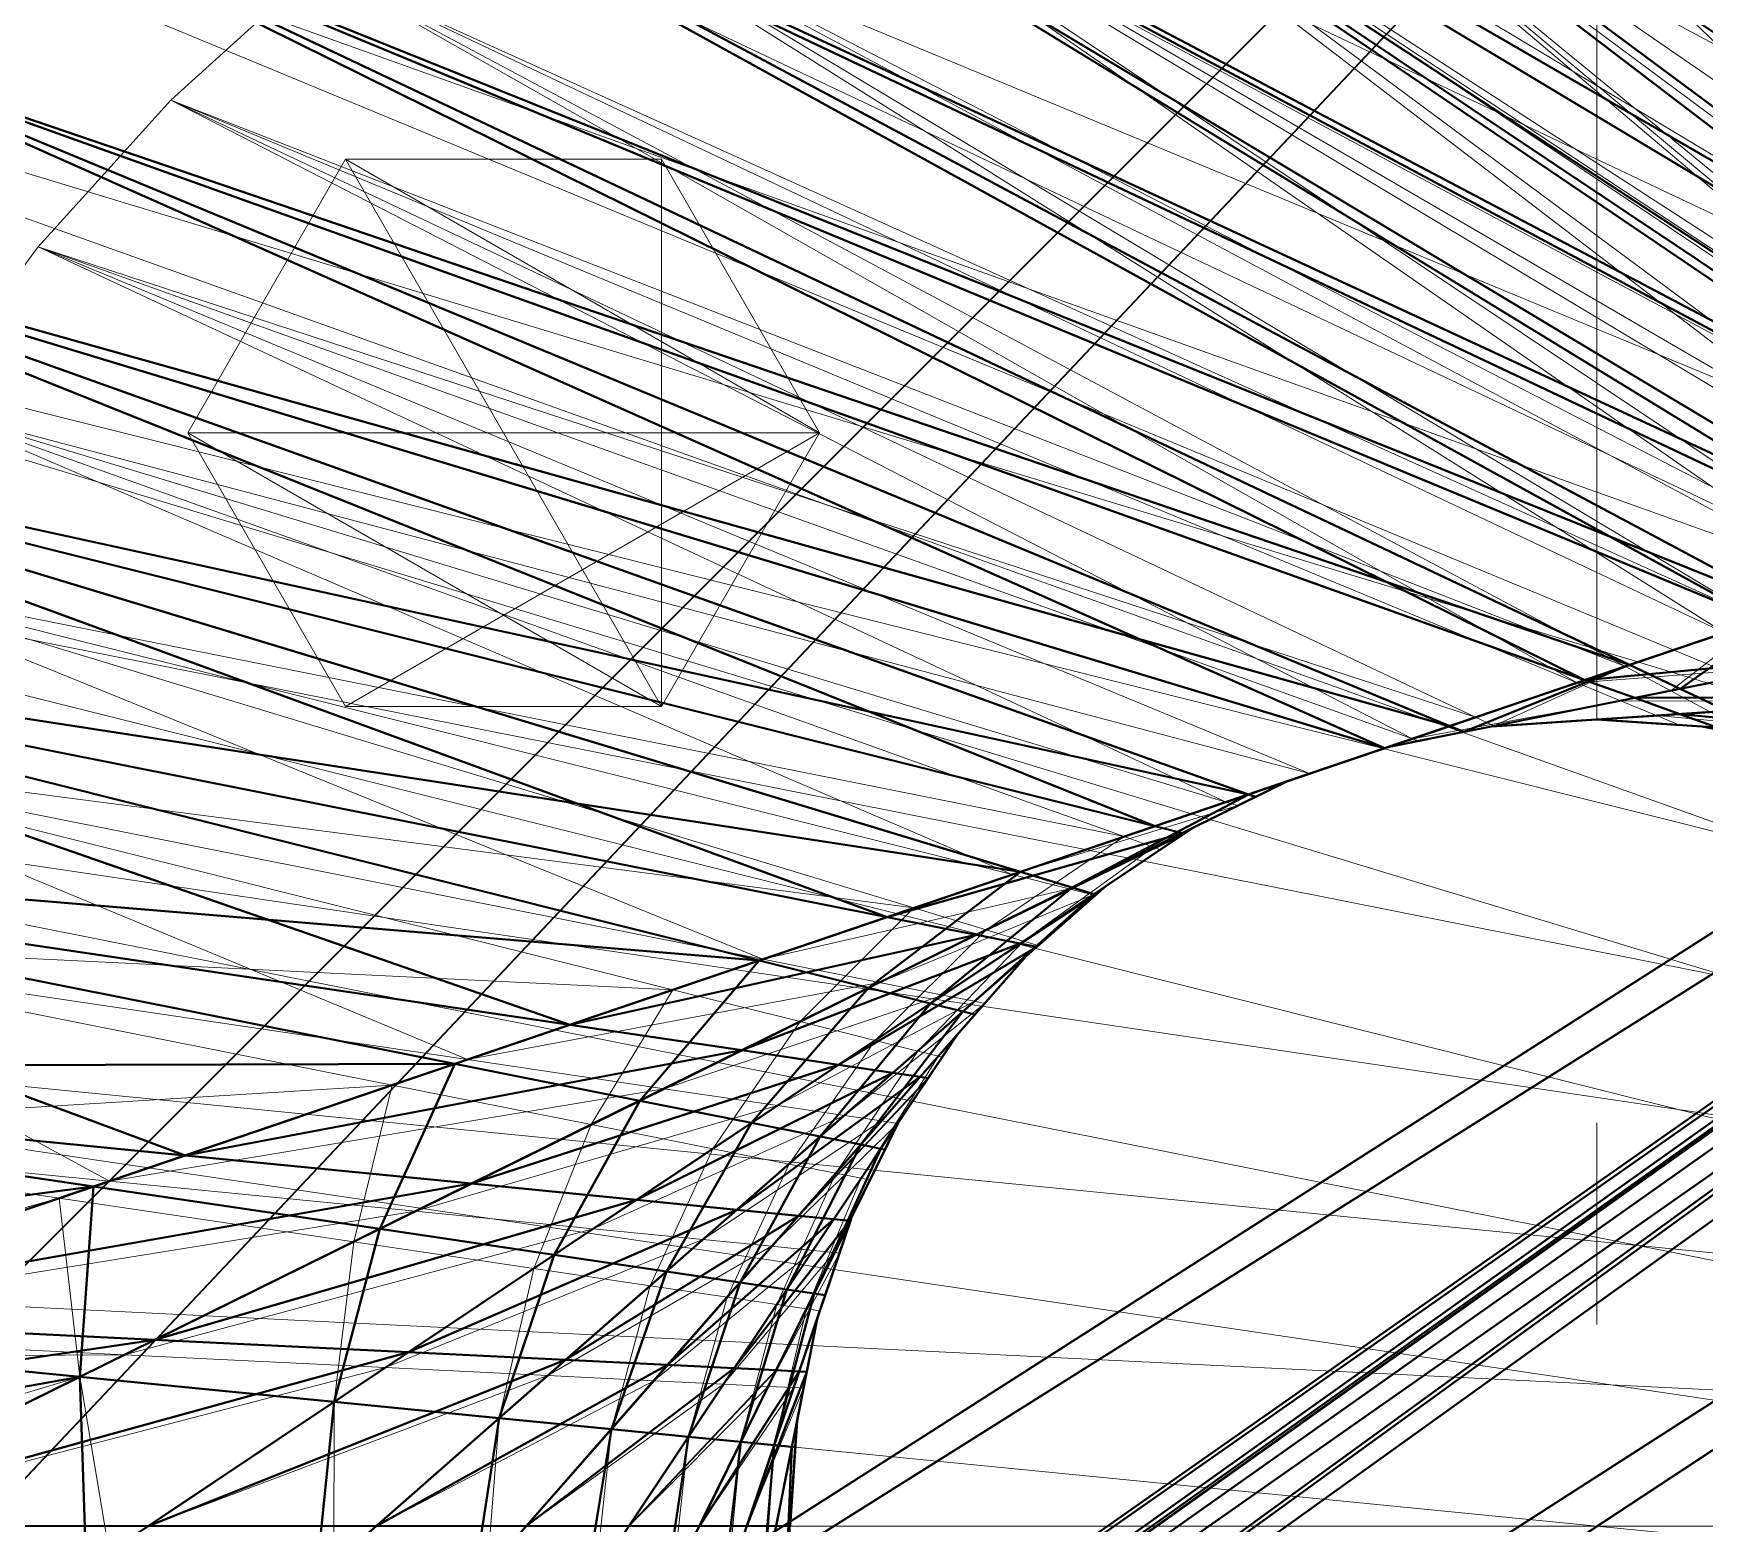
# Model space of a CAD drawing. Header units: millimetres. Extents: x -142 to 149, y -148 to 106.
# Drawn here: x -23.26 to 1.6, y 0.04 to 22.21 of the extents above; entities that cross this region are included whole.
import ezdxf

# ---------------------------------------------------------------- set-up
doc = ezdxf.new("R2010")
doc.units = ezdxf.units.MM
doc.linetypes.add('Center', pattern=[39, 24, -6, 3, -6])
for name, color, linetype, lineweight, true_color in [('M-BASE', 7, 'Continuous', 35, 0xbdc8d0), ('M-CENTER', 7, 'Center', 13, 0x9a8164), ('M-DETAIL', 7, 'Continuous', 13, 0x6c8298), ('M-HARDWARE', 7, 'Continuous', 18, 0xd1b579), ('M-STRUCTURE', 7, 'Continuous', 20, 0x509bab)]:
    doc.layers.add(name, color=color, linetype=linetype, lineweight=lineweight, true_color=true_color)

msp = doc.modelspace()

# ---------------------------------------------------------------- linework, layer by layer
at = {"layer": 'M-BASE'}
for points in [[(-50.703, 85), (10.717, 85), (-62.449, -18.337)], [(-58.499, -29.623), (-62.449, -18.337), (10.717, 85)], [(10.717, 85), (-56.708, -28.498), (-58.499, -29.623)], [(-54.181, -26.91), (-56.708, -28.498), (10.717, 85)], [(10.717, 85), (28.858, 56.129), (-54.181, -26.91)], [(42.294, 34.745, 12), (-96.656, 79.423, 12), (-58.499, -29.623, 12)], [(-42.522, -19.585), (-54.181, -26.91), (28.858, 56.129)], [(28.014, 24.737), (-42.522, -19.585), (28.858, 56.129)], [(-58.499, -29.623, 12), (28.014, 24.737, 12), (42.294, 34.745, 12)], [(5.124, 22.158, 76), (-10.16, 33.493, 76), (-6.828, 34.327, 76)], [(-6.828, 34.327, 76), (4.013, 25.43, 76), (5.124, 22.158, 76)], [(-56.444, -35.495, 12), (45.362, 29.863, 12), (42.761, 34.002, 12)], [(42.761, 34.002, 12), (34.68, 28.925, 12), (-56.444, -35.495, 12)], [(-55.971, -36.848), (36.077, 29.803), (42.761, 34.002)], [(42.761, 34.002), (45.362, 29.863), (-55.971, -36.848)], [(5.692, 20.483, 85), (-10.16, 33.493, 85), (-13.394, 32.336, 85)], [(6.088, 19.319, 76), (-13.394, 32.336, 76), (-10.16, 33.493, 76)], [(-10.16, 33.493, 85), (5.692, 20.483, 85), (4.468, 24.089, 85)], [(-10.16, 33.493, 76), (5.124, 22.158, 76), (6.088, 19.319, 76)], [(6.737, 17.406, 85), (-13.394, 32.336, 85), (-16.499, 30.867, 85)], [(6.935, 16.821, 76), (-16.499, 30.867, 76), (-13.394, 32.336, 76)], [(-13.394, 32.336, 85), (6.737, 17.406, 85), (5.692, 20.483, 85)], [(-13.394, 32.336, 76), (6.088, 19.319, 76), (6.935, 16.821, 76)], [(7.143, 15.07, 85), (-16.499, 30.867, 85), (-19.445, 29.101, 85)], [(6.937, 15, 76), (-19.445, 29.101, 76), (-16.499, 30.867, 76)], [(-16.499, 30.867, 85), (7.143, 15.07, 85), (7.49, 15.188, 85)], [(-16.499, 30.867, 85), (7.49, 15.188, 85), (6.737, 17.406, 85)], [(-16.499, 30.867, 76), (6.935, 16.821, 76), (7.49, 15.188, 76)], [(-16.499, 30.867, 76), (7.49, 15.188, 76), (6.937, 15, 76)], [(-56.444, -35.495, 12), (-55.971, -36.848, 12), (45.362, 29.863, 12)], [(-55.971, -36.848), (45.362, 29.863), (-50.938, -51.232)], [(-50.938, -51.232, 12), (45.362, 29.863, 12), (-55.971, -36.848, 12)], [(-50.327, -52.978), (-50.938, -51.232), (45.362, 29.863)], [(45.362, 29.863, 12), (-50.938, -51.232, 12), (-50.327, -52.978, 12)], [(45.362, 29.863), (49.037, 24.014), (-50.327, -52.978)], [(-50.327, -52.978, 12), (49.037, 24.014, 12), (45.362, 29.863, 12)], [(34.68, 28.925), (36.077, 29.803), (-55.971, -36.848)], [(5.114, 14.381, 85), (-19.445, 29.101, 85), (-22.204, 27.055, 85)], [(4.811, 14.278, 76), (-22.204, 27.055, 76), (-19.445, 29.101, 76)], [(-19.445, 29.101, 85), (5.114, 14.381, 85), (7.143, 15.07, 85)], [(-19.445, 29.101, 76), (6.937, 15, 76), (4.811, 14.278, 76)], [(29.824, 25.873), (34.68, 28.925), (-56.444, -35.495)], [(-55.971, -36.848), (-56.444, -35.495), (34.68, 28.925)], [(29.824, 25.873, 12), (-56.444, -35.495, 12), (34.68, 28.925, 12)], [(2.908, 13.633, 85), (-22.204, 27.055, 85), (-24.749, 24.749, 85)], [(2.457, 13.48, 76), (-24.749, 24.749, 76), (-22.204, 27.055, 76)], [(-22.204, 27.055, 85), (2.908, 13.633, 85), (5.114, 14.381, 85)], [(-22.204, 27.055, 76), (4.811, 14.278, 76), (2.457, 13.48, 76)], [(29.65, 25.764), (29.824, 25.873), (-56.444, -35.495)], [(-56.444, -35.495, 12), (29.824, 25.873, 12), (29.65, 25.764, 12)], [(-56.736, -34.661, 12), (-56.476, -35.405, 12), (29.65, 25.764, 12)], [(29.65, 25.764, 12), (28.014, 24.737, 12), (-56.736, -34.661, 12)], [(-56.444, -35.495), (-56.476, -35.405), (29.65, 25.764)], [(28.014, 24.737), (29.65, 25.764), (-56.476, -35.405)], [(29.65, 25.764, 12), (-56.476, -35.405, 12), (-56.444, -35.495, 12)], [(-58.499, -29.623, 12), (-56.736, -34.661, 12), (28.014, 24.737, 12)], [(-56.476, -35.405), (-56.736, -34.661), (28.014, 24.737)], [(-42.522, -19.585), (28.014, 24.737), (-56.736, -34.661)], [(0.49, 12.812, 85), (-24.749, 24.749, 85), (-27.055, 22.204, 85)], [(-0.175, 12.586, 76), (-27.055, 22.204, 76), (-24.749, 24.749, 76)], [(-24.749, 24.749, 85), (0.49, 12.812, 85), (2.908, 13.633, 85)], [(-24.749, 24.749, 76), (2.457, 13.48, 76), (-0.175, 12.586, 76)], [(-50.327, -52.978), (49.037, 24.014), (49.904, 22.634)], [(49.2, 21.929, 12), (49.037, 24.014, 12), (-50.327, -52.978, 12)], [(49.904, 22.634), (-24.3, -51.571), (-50.327, -52.978)], [(-24.3, -51.571), (49.904, 22.634), (57.671, 10.273)], [(-2.187, 11.903, 85), (-27.055, 22.204, 85), (-29.101, 19.445, 85)], [(-3.155, 11.574, 76), (-29.101, 19.445, 76), (-27.055, 22.204, 76)], [(-27.055, 22.204, 85), (-2.187, 11.903, 85), (0.49, 12.812, 85)], [(-27.055, 22.204, 76), (-0.175, 12.586, 76), (-3.155, 11.574, 76)], [(-50.327, -52.978, 12), (-30.508, -57.779, 12), (49.2, 21.929, 12)], [(49.2, 21.929, 12), (-30.508, -57.779, 12), (8.91, -67.329, 12)], [(-5.182, 10.886, 85), (-29.101, 19.445, 85), (-30.867, 16.499, 85)], [(-6.574, 10.414, 76), (-30.867, 16.499, 76), (-29.101, 19.445, 76)], [(-29.101, 19.445, 85), (-5.182, 10.886, 85), (-2.187, 11.903, 85)], [(-29.101, 19.445, 76), (-3.155, 11.574, 76), (-6.574, 10.414, 76)], [(-8.572, 9.736, 85), (-30.867, 16.499, 85), (-32.336, 13.394, 85)], [(-10.557, 9.062, 76), (-32.336, 13.394, 76), (-30.867, 16.499, 76)], [(-30.867, 16.499, 85), (-8.572, 9.736, 85), (-5.182, 10.886, 85)], [(-30.867, 16.499, 76), (-6.574, 10.414, 76), (-10.557, 9.062, 76)], [(-0.175, 12.586, 76), (2.457, 13.48, 76), (3.733, 12.951, 76)], [(2.908, 13.633, 85), (0.49, 12.812, 85), (1.242, 12.456, 85)], [(1.242, 12.456, 85), (4.061, 13.017, 85), (2.908, 13.633, 85)], [(-12.461, 8.416, 85), (-32.336, 13.394, 85), (-33.493, 10.16, 85)], [(-15.28, 7.458, 76), (-33.493, 10.16, 76), (-32.336, 13.394, 76)], [(-32.336, 13.394, 85), (-12.461, 8.416, 85), (-8.572, 9.736, 85)], [(-32.336, 13.394, 76), (-10.557, 9.062, 76), (-15.28, 7.458, 76)], [(3.733, 12.951, 76), (0.565, 12.321, 76), (-0.175, 12.586, 76)], [(0.565, 12.321, 76), (3.733, 12.951, 76), (5.206, 12.341, 76)], [(4.061, 13.017, 85), (1.242, 12.456, 85), (1.938, 12.127, 85)], [(0.49, 12.812, 85), (-2.187, 11.903, 85), (-1.976, 11.816, 85)], [(-1.976, 11.816, 85), (1.242, 12.456, 85), (0.49, 12.812, 85)], [(-3.106, 11.591, 76), (-0.175, 12.586, 76), (0.565, 12.321, 76)], [(-1.566, 11.897, 85), (1.938, 12.127, 85), (1.242, 12.456, 85)], [(-1.566, 11.897, 76), (0.565, 12.321, 76), (1.236, 12.081, 76)], [(5.206, 12.341, 76), (1.236, 12.081, 76), (0.565, 12.321, 76)], [(1.236, 12.081, 76), (5.206, 12.341, 76), (7.163, 11.531, 76)], [(-1.566, 11.897, 76), (-1.253, 11.918, 76), (-0.313, 11.979, 85)], [(-0.313, 11.979, 85), (-1.566, 11.897, 85), (-1.566, 11.897, 76)], [(0, 12, 85), (-0.313, 11.979, 85), (-1.253, 11.918, 76)], [(-1.253, 11.918, 76), (0, 12, 76), (0, 12, 85)], [(0, 12, 85), (2.561, 11.832, 85), (1.938, 12.127, 85)], [(0, 12, 76), (1.236, 12.081, 76), (1.79, 11.883, 76)], [(0, 12, 76), (0.313, 11.979, 76), (1.253, 11.918, 85)], [(1.253, 11.918, 85), (0, 12, 85), (0, 12, 76)], [(1.566, 11.897, 85), (1.253, 11.918, 85), (0.313, 11.979, 76)], [(0.313, 11.979, 76), (1.566, 11.897, 76), (1.566, 11.897, 85)], [(7.163, 11.531, 76), (1.79, 11.883, 76), (1.236, 12.081, 76)], [(-3.106, 11.591, 85), (-1.976, 11.816, 85), (-2.187, 11.903, 85)], [(-3.106, 11.591, 76), (-2.798, 11.652, 76), (-1.874, 11.836, 85)], [(-1.874, 11.836, 85), (-3.106, 11.591, 85), (-3.106, 11.591, 76)], [(-1.566, 11.897, 85), (-1.874, 11.836, 85), (-2.798, 11.652, 76)], [(-2.798, 11.652, 76), (-1.566, 11.897, 76), (-1.566, 11.897, 85)], [(1.566, 11.897, 85), (3.045, 11.603, 85), (2.561, 11.832, 85)], [(1.566, 11.897, 76), (1.79, 11.883, 76), (1.978, 11.815, 76)], [(1.566, 11.897, 76), (1.874, 11.836, 76), (2.798, 11.652, 85)], [(2.798, 11.652, 85), (1.566, 11.897, 85), (1.566, 11.897, 76)], [(-4.592, 11.087, 76), (-4.295, 11.187, 76), (-3.403, 11.49, 85)], [(-3.403, 11.49, 85), (-4.592, 11.087, 85), (-4.592, 11.087, 76)], [(-3.106, 11.591, 85), (-3.403, 11.49, 85), (-4.295, 11.187, 76)], [(-4.295, 11.187, 76), (-3.106, 11.591, 76), (-3.106, 11.591, 85)], [(-4.592, 11.087, 76), (-6.165, 10.311, 76), (-6.574, 10.414, 76)], [(-6, 10.392, 76), (-5.718, 10.531, 76), (-4.874, 10.948, 85)], [(-4.874, 10.948, 85), (-6, 10.392, 85), (-6, 10.392, 76)], [(-4.592, 11.087, 85), (-4.874, 10.948, 85), (-5.718, 10.531, 76)], [(-5.718, 10.531, 76), (-4.592, 11.087, 76), (-4.592, 11.087, 85)], [(-4.592, 11.087, 85), (-5.182, 10.886, 85), (-5.075, 10.848, 85)], [(-5.182, 10.886, 85), (-8.572, 9.736, 85), (-7.804, 9.503, 85)], [(-7.804, 9.503, 85), (-5.075, 10.848, 85), (-5.182, 10.886, 85)], [(57.671, 10.273), (20.328, -49.159), (-24.3, -51.571)], [(-10.557, 9.062, 76), (-6.574, 10.414, 76), (-6.165, 10.311, 76)], [(-6.165, 10.311, 76), (-9.232, 8.798, 76), (-10.557, 9.062, 76)], [(-9.232, 8.798, 76), (-6.165, 10.311, 76), (-6.133, 10.303, 76)], [(-6.133, 10.303, 76), (-8.58, 8.669, 76), (-9.232, 8.798, 76)], [(-6, 10.392, 85), (-7.804, 9.503, 85), (-7.479, 9.404, 85)], [(-7.305, 9.52, 76), (-7.044, 9.695, 76), (-6.261, 10.218, 85)], [(-6.261, 10.218, 85), (-7.305, 9.52, 85), (-7.305, 9.52, 76)], [(-6, 10.392, 85), (-6.261, 10.218, 85), (-7.044, 9.695, 76)], [(-7.044, 9.695, 76), (-6, 10.392, 76), (-6, 10.392, 85)], [(-6, 10.392, 76), (-6.133, 10.303, 76), (-6.165, 10.311, 76)], [(-16.991, 6.878, 85), (-33.493, 10.16, 85), (-34.327, 6.828, 85)], [(-21.003, 5.516, 76), (-34.327, 6.828, 76), (-33.493, 10.16, 76)], [(-33.493, 10.16, 85), (-16.991, 6.878, 85), (-12.461, 8.416, 85)], [(-33.493, 10.16, 76), (-15.28, 7.458, 76), (-21.003, 5.516, 76)], [(-8.572, 9.736, 85), (-12.461, 8.416, 85), (-10.835, 8.008, 85)], [(-10.835, 8.008, 85), (-7.804, 9.503, 85), (-8.572, 9.736, 85)], [(-7.804, 9.503, 85), (-10.835, 8.008, 85), (-9.913, 7.777, 85)], [(-9.913, 7.777, 85), (-7.479, 9.404, 85), (-7.804, 9.503, 85)], [(-7.305, 9.52, 76), (-8.332, 8.619, 76), (-8.58, 8.669, 76)], [(-7.305, 9.52, 85), (-7.541, 9.313, 85), (-8.249, 8.692, 76)], [(-8.249, 8.692, 76), (-7.305, 9.52, 76), (-7.305, 9.52, 85)], [(-7.305, 9.52, 85), (-7.479, 9.404, 85), (-7.448, 9.395, 85)], [(-7.479, 9.404, 85), (-9.913, 7.777, 85), (-9.43, 7.656, 85)], [(-9.43, 7.656, 85), (-7.448, 9.395, 85), (-7.479, 9.404, 85)], [(-8.485, 8.485, 76), (-8.249, 8.692, 76), (-7.541, 9.313, 85)], [(-7.541, 9.313, 85), (-8.485, 8.485, 85), (-8.485, 8.485, 76)], [(-15.28, 7.458, 76), (-10.557, 9.062, 76), (-9.232, 8.798, 76)], [(-9.232, 8.798, 76), (-12.72, 7.079, 76), (-15.28, 7.458, 76)], [(-12.72, 7.079, 76), (-9.232, 8.798, 76), (-8.58, 8.669, 76)], [(-8.58, 8.669, 76), (-11.279, 6.865, 76), (-12.72, 7.079, 76)], [(-11.279, 6.865, 76), (-8.58, 8.669, 76), (-8.332, 8.619, 76)], [(-8.332, 8.619, 76), (-10.47, 6.745, 76), (-11.279, 6.865, 76)], [(-8.485, 8.485, 76), (-10.064, 6.685, 76), (-10.47, 6.745, 76)], [(-8.485, 8.485, 85), (-9.43, 7.656, 85), (-9.251, 7.612, 85)], [(-8.485, 8.485, 85), (-8.692, 8.249, 85), (-9.313, 7.541, 76)], [(-9.313, 7.541, 76), (-8.485, 8.485, 76), (-8.485, 8.485, 85)], [(-12.461, 8.416, 85), (-16.991, 6.878, 85), (-14.238, 6.33, 85)], [(-14.238, 6.33, 85), (-10.835, 8.008, 85), (-12.461, 8.416, 85)], [(-9.52, 7.305, 76), (-9.313, 7.541, 76), (-8.692, 8.249, 85)], [(-8.692, 8.249, 85), (-9.52, 7.305, 85), (-9.52, 7.305, 76)], [(-10.835, 8.008, 85), (-14.238, 6.33, 85), (-12.575, 5.999, 85)], [(-12.575, 5.999, 85), (-9.913, 7.777, 85), (-10.835, 8.008, 85)], [(-9.913, 7.777, 85), (-12.575, 5.999, 85), (-11.552, 5.796, 85)], [(-11.552, 5.796, 85), (-9.43, 7.656, 85), (-9.913, 7.777, 85)], [(-9.43, 7.656, 85), (-11.552, 5.796, 85), (-10.949, 5.676, 85)], [(-10.949, 5.676, 85), (-9.251, 7.612, 85), (-9.43, 7.656, 85)], [(-21.003, 5.516, 76), (-15.28, 7.458, 76), (-12.72, 7.079, 76)], [(-9.52, 7.305, 85), (-10.949, 5.676, 85), (-10.649, 5.616, 85)], [(-9.52, 7.305, 85), (-9.695, 7.044, 85), (-10.218, 6.261, 76)], [(-10.218, 6.261, 76), (-9.52, 7.305, 76), (-9.52, 7.305, 85)], [(-9.52, 7.305, 76), (-9.947, 6.667, 76), (-10.064, 6.685, 76)], [(-12.72, 7.079, 76), (-16.74, 5.096, 76), (-21.003, 5.516, 76)], [(-16.74, 5.096, 76), (-12.72, 7.079, 76), (-11.279, 6.865, 76)], [(-10.392, 6, 76), (-10.218, 6.261, 76), (-9.695, 7.044, 85)], [(-9.695, 7.044, 85), (-10.392, 6, 85), (-10.392, 6, 76)], [(-22.365, 5.054, 85), (-34.327, 6.828, 85), (-34.831, 3.431, 85)], [(-34.327, 6.828, 85), (-22.365, 5.054, 85), (-16.991, 6.878, 85)], [(-34.327, 6.828, 76), (-21.003, 5.516, 76), (-28.118, 3.101, 76)], [(-16.991, 6.878, 85), (-22.365, 5.054, 85), (-18.107, 4.422, 85)], [(-18.107, 4.422, 85), (-14.238, 6.33, 85), (-16.991, 6.878, 85)], [(-11.279, 6.865, 76), (-14.288, 4.854, 76), (-16.74, 5.096, 76)], [(-14.288, 4.854, 76), (-11.279, 6.865, 76), (-10.47, 6.745, 76)], [(-10.47, 6.745, 76), (-12.793, 4.707, 76), (-14.288, 4.854, 76)], [(-12.793, 4.707, 76), (-10.47, 6.745, 76), (-10.064, 6.685, 76)], [(-10.064, 6.685, 76), (-11.878, 4.617, 76), (-12.793, 4.707, 76)], [(-11.878, 4.617, 76), (-10.064, 6.685, 76), (-9.947, 6.667, 76)], [(-9.947, 6.667, 76), (-11.351, 4.565, 76), (-11.878, 4.617, 76)], [(-14.238, 6.33, 85), (-18.107, 4.422, 85), (-15.511, 4.037, 85)], [(-15.511, 4.037, 85), (-12.575, 5.999, 85), (-14.238, 6.33, 85)], [(-12.575, 5.999, 85), (-15.511, 4.037, 85), (-13.84, 3.789, 85)], [(-13.84, 3.789, 85), (-11.552, 5.796, 85), (-12.575, 5.999, 85)], [(-10.392, 6, 76), (-11.112, 4.542, 76), (-11.351, 4.565, 76)], [(-10.392, 6, 85), (-10.531, 5.718, 85), (-10.948, 4.874, 76)], [(-10.948, 4.874, 76), (-10.392, 6, 76), (-10.392, 6, 85)], [(-10.392, 6, 85), (-10.649, 5.616, 85), (-10.588, 5.604, 85)], [(-11.552, 5.796, 85), (-13.84, 3.789, 85), (-12.746, 3.627, 85)], [(-12.746, 3.627, 85), (-10.949, 5.676, 85), (-11.552, 5.796, 85)], [(-28.118, 3.101, 76), (-21.003, 5.516, 76), (-16.74, 5.096, 76)], [(-10.949, 5.676, 85), (-12.746, 3.627, 85), (-12.047, 3.523, 85)], [(-12.047, 3.523, 85), (-10.649, 5.616, 85), (-10.949, 5.676, 85)], [(-10.649, 5.616, 85), (-12.047, 3.523, 85), (-11.643, 3.463, 85)], [(-11.643, 3.463, 85), (-10.588, 5.604, 85), (-10.649, 5.616, 85)], [(-11.087, 4.592, 76), (-10.948, 4.874, 76), (-10.531, 5.718, 85)], [(-10.531, 5.718, 85), (-11.087, 4.592, 85), (-11.087, 4.592, 76)], [(-34.831, 3.431, 85), (-28.874, 2.844, 85), (-22.365, 5.054, 85)], [(-22.365, 5.054, 85), (-28.874, 2.844, 85), (-22.567, 2.223, 85)], [(-16.74, 5.096, 76), (-21.45, 2.773, 76), (-28.118, 3.101, 76)], [(-22.567, 2.223, 85), (-18.107, 4.422, 85), (-22.365, 5.054, 85)], [(-21.45, 2.773, 76), (-16.74, 5.096, 76), (-14.288, 4.854, 76)], [(-14.288, 4.854, 76), (-17.68, 2.588, 76), (-21.45, 2.773, 76)], [(-17.68, 2.588, 76), (-14.288, 4.854, 76), (-12.793, 4.707, 76)], [(-12.793, 4.707, 76), (-15.341, 2.473, 76), (-17.68, 2.588, 76)], [(-15.341, 2.473, 76), (-12.793, 4.707, 76), (-11.878, 4.617, 76)], [(-11.878, 4.617, 76), (-13.823, 2.399, 76), (-15.341, 2.473, 76)], [(-13.823, 2.399, 76), (-11.878, 4.617, 76), (-11.351, 4.565, 76)], [(-11.351, 4.565, 76), (-12.831, 2.35, 76), (-13.823, 2.399, 76)], [(-12.831, 2.35, 76), (-11.351, 4.565, 76), (-11.112, 4.542, 76)], [(-11.112, 4.542, 76), (-12.207, 2.319, 76), (-12.831, 2.35, 76)], [(-12.207, 2.319, 76), (-11.112, 4.542, 76), (-11.104, 4.541, 76)], [(-11.104, 4.541, 76), (-11.864, 2.302, 76), (-12.207, 2.319, 76)], [(-11.087, 4.592, 85), (-11.643, 3.463, 85), (-11.478, 3.439, 85)], [(-11.087, 4.592, 85), (-11.187, 4.295, 85), (-11.49, 3.403, 76)], [(-11.49, 3.403, 76), (-11.087, 4.592, 76), (-11.087, 4.592, 85)], [(-11.087, 4.592, 76), (-11.104, 4.541, 76), (-11.112, 4.542, 76)], [(-18.107, 4.422, 85), (-22.567, 2.223, 85), (-18.784, 1.85, 85)], [(-18.784, 1.85, 85), (-15.511, 4.037, 85), (-18.107, 4.422, 85)], [(-11.591, 3.106, 76), (-11.49, 3.403, 76), (-11.187, 4.295, 85)], [(-11.187, 4.295, 85), (-11.591, 3.106, 85), (-11.591, 3.106, 76)], [(-15.511, 4.037, 85), (-18.784, 1.85, 85), (-16.327, 1.608, 85)], [(-16.327, 1.608, 85), (-13.84, 3.789, 85), (-15.511, 4.037, 85)], [(-13.84, 3.789, 85), (-16.327, 1.608, 85), (-14.66, 1.444, 85)], [(-14.66, 1.444, 85), (-12.746, 3.627, 85), (-13.84, 3.789, 85)], [(-12.746, 3.627, 85), (-14.66, 1.444, 85), (-13.512, 1.331, 85)], [(-13.512, 1.331, 85), (-12.047, 3.523, 85), (-12.746, 3.627, 85)], [(-12.047, 3.523, 85), (-13.512, 1.331, 85), (-12.733, 1.254, 85)], [(-12.733, 1.254, 85), (-11.643, 3.463, 85), (-12.047, 3.523, 85)], [(-11.643, 3.463, 85), (-12.733, 1.254, 85), (-12.236, 1.205, 85)], [(-12.236, 1.205, 85), (-11.478, 3.439, 85), (-11.643, 3.463, 85)], [(-34.962, 0.777, 76), (-28.118, 3.101, 76), (-21.45, 2.773, 76)], [(-11.591, 3.106, 85), (-12.236, 1.205, 85), (-11.974, 1.179, 85)], [(-11.591, 3.106, 76), (-11.752, 2.297, 76), (-11.864, 2.302, 76)], [(-11.591, 3.106, 85), (-11.652, 2.798, 85), (-11.836, 1.874, 76)], [(-11.836, 1.874, 76), (-11.591, 3.106, 76), (-11.591, 3.106, 85)], [(-35, 0, 85), (-22.567, 2.223, 85), (-28.874, 2.844, 85)], [(-34.962, 0.777, 76), (-21.45, 2.773, 76), (-27.074, 0, 76)], [(-27.074, 0, 76), (-21.45, 2.773, 76), (-17.68, 2.588, 76)], [(-11.897, 1.566, 76), (-11.836, 1.874, 76), (-11.652, 2.798, 85)], [(-11.652, 2.798, 85), (-11.897, 1.566, 85), (-11.897, 1.566, 76)], [(-17.68, 2.588, 76), (-21.553, 0, 76), (-27.074, 0, 76)], [(-21.553, 0, 76), (-17.68, 2.588, 76), (-15.341, 2.473, 76)], [(-15.341, 2.473, 76), (-18.161, 0, 76), (-21.553, 0, 76)], [(-18.161, 0, 76), (-15.341, 2.473, 76), (-13.823, 2.399, 76)], [(-13.823, 2.399, 76), (-15.927, 0, 76), (-18.161, 0, 76)], [(-15.927, 0, 76), (-13.823, 2.399, 76), (-12.831, 2.35, 76)], [(-12.831, 2.35, 76), (-14.401, 0, 76), (-15.927, 0, 76)], [(-14.401, 0, 76), (-12.831, 2.35, 76), (-12.207, 2.319, 76)], [(-12.207, 2.319, 76), (-13.351, 0, 76), (-14.401, 0, 76)], [(-13.351, 0, 76), (-12.207, 2.319, 76), (-11.864, 2.302, 76)], [(-11.864, 2.302, 76), (-12.645, 0, 76), (-13.351, 0, 76)], [(-12.645, 0, 76), (-11.864, 2.302, 76), (-11.752, 2.297, 76)], [(-11.752, 2.297, 76), (-12.209, 0, 76), (-12.645, 0, 76)], [(-35, 0, 85), (-27.792, -0.354, 85), (-22.567, 2.223, 85)], [(-22.567, 2.223, 85), (-27.792, -0.354, 85), (-22.474, -0.615, 85)], [(-22.474, -0.615, 85), (-18.784, 1.85, 85), (-22.567, 2.223, 85)], [(-18.784, 1.85, 85), (-22.474, -0.615, 85), (-19.054, -0.783, 85)], [(-19.054, -0.783, 85), (-16.327, 1.608, 85), (-18.784, 1.85, 85)], [(-16.327, 1.608, 85), (-19.054, -0.783, 85), (-16.714, -0.898, 85)], [(-16.714, -0.898, 85), (-14.66, 1.444, 85), (-16.327, 1.608, 85)], [(-11.897, 1.566, 76), (-12, 0, 76), (-12.209, 0, 76)], [(-11.897, 1.566, 85), (-11.918, 1.253, 85), (-11.979, 0.313, 76)], [(-11.979, 0.313, 76), (-11.897, 1.566, 76), (-11.897, 1.566, 85)], [(-11.897, 1.566, 85), (-11.974, 1.179, 85), (-11.923, 1.174, 85)], [(-14.66, 1.444, 85), (-16.714, -0.898, 85), (-15.056, -0.98, 85)], [(-15.056, -0.98, 85), (-13.512, 1.331, 85), (-14.66, 1.444, 85)], [(-13.512, 1.331, 85), (-15.056, -0.98, 85), (-13.863, -1.038, 85)], [(-13.863, -1.038, 85), (-12.733, 1.254, 85), (-13.512, 1.331, 85)], [(-12.733, 1.254, 85), (-13.863, -1.038, 85), (-13.012, -1.08, 85)], [(-13.012, -1.08, 85), (-12.236, 1.205, 85), (-12.733, 1.254, 85)], [(-12, 0, 76), (-11.979, 0.313, 76), (-11.918, 1.253, 85)], [(-11.918, 1.253, 85), (-12, 0, 85), (-12, 0, 76)], [(-12.236, 1.205, 85), (-13.012, -1.08, 85), (-12.429, -1.109, 85)], [(-12.429, -1.109, 85), (-11.974, 1.179, 85), (-12.236, 1.205, 85)], [(-11.974, 1.179, 85), (-12.429, -1.109, 85), (-12.074, -1.126, 85)], [(-12.074, -1.126, 85), (-11.923, 1.174, 85), (-11.974, 1.179, 85)]]:
    msp.add_3dface(points, dxfattribs=at)
at = {"layer": 'M-CENTER'}
msp.add_line((0, -105, -0.1), (0, 106, -0.1), dxfattribs=at)
at = {"layer": 'M-DETAIL'}
for points in [[(43, 0, 12), (-8.389, 42.174, 12), (-4.215, 42.793, 12)], [(42.793, -4.215, 24), (-4.215, 42.793, 24), (-8.389, 42.174, 24)], [(43, 0, 12), (-4.215, 42.793, 12), (0, 43, 12)], [(42.793, -4.215, 24), (0, 43, 24), (-4.215, 42.793, 24)], [(43, 0, 12), (0, 43, 12), (4.215, 42.793, 12)], [(42.793, -4.215, 24), (4.215, 42.793, 24), (0, 43, 24)], [(43, 0, 12), (-12.482, 41.148, 12), (-8.389, 42.174, 12)], [(42.793, -4.215, 24), (-8.389, 42.174, 24), (-12.482, 41.148, 24)], [(43, 0, 12), (-16.455, 39.727, 12), (-12.482, 41.148, 12)], [(42.793, -4.215, 24), (-12.482, 41.148, 24), (-16.455, 39.727, 24)], [(43, 0, 12), (-20.27, 37.923, 12), (-16.455, 39.727, 12)], [(42.793, -4.215, 24), (-16.455, 39.727, 24), (-20.27, 37.923, 24)], [(43, 0, 12), (-23.89, 35.753, 12), (-20.27, 37.923, 12)], [(42.793, -4.215, 24), (-20.27, 37.923, 24), (-23.89, 35.753, 24)], [(43, 0, 12), (-27.279, 33.239, 12), (-23.89, 35.753, 12)], [(42.793, -4.215, 24), (-23.89, 35.753, 24), (-27.279, 33.239, 24)], [(43, 0, 12), (-30.406, 30.406, 12), (-27.279, 33.239, 12)], [(42.793, -4.215, 24), (-27.279, 33.239, 24), (-30.406, 30.406, 24)], [(43, 0, 12), (-33.239, 27.279, 12), (-30.406, 30.406, 12)], [(42.793, -4.215, 24), (-30.406, 30.406, 24), (-33.239, 27.279, 24)], [(43, 0, 12), (-35.753, 23.89, 12), (-33.239, 27.279, 12)], [(42.793, -4.215, 24), (-33.239, 27.279, 24), (-35.753, 23.89, 24)], [(43, 0, 12), (-37.923, 20.27, 12), (-35.753, 23.89, 12)], [(42.793, -4.215, 24), (-35.753, 23.89, 24), (-37.923, 20.27, 24)], [(43, 0, 12), (-39.727, 16.455, 12), (-37.923, 20.27, 12)], [(42.793, -4.215, 24), (-37.923, 20.27, 24), (-39.727, 16.455, 24)], [(43, 0, 12), (-41.148, 12.482, 12), (-39.727, 16.455, 12)], [(42.793, -4.215, 24), (-39.727, 16.455, 24), (-41.148, 12.482, 24)], [(43, 0, 12), (-42.174, 8.389, 12), (-41.148, 12.482, 12)], [(42.793, -4.215, 24), (-41.148, 12.482, 24), (-42.174, 8.389, 24)], [(43, 0, 12), (-42.793, 4.215, 12), (-42.174, 8.389, 12)], [(42.793, -4.215, 24), (-42.174, 8.389, 24), (-42.793, 4.215, 24)], [(43, 0, 12), (-43, 0, 12), (-42.793, 4.215, 12)], [(42.793, -4.215, 24), (-42.793, 4.215, 24), (-43, 0, 24)]]:
    msp.add_3dface(points, dxfattribs=at)
at = {"layer": 'M-HARDWARE'}
for points in [[(-11.563, 16.263, 85), (-20.963, 16.263, 85), (-18.613, 20.334, 85)], [(-13.913, 12.193, 89), (-18.613, 20.334, 89), (-20.963, 16.263, 89)], [(-18.613, 20.334, 89), (-18.613, 20.334, 85), (-20.963, 16.263, 85)], [(-20.963, 16.263, 85), (-20.963, 16.263, 89), (-18.613, 20.334, 89)], [(-18.613, 20.334, 85), (-13.913, 20.334, 85), (-11.563, 16.263, 85)], [(-13.913, 12.193, 89), (-13.913, 20.334, 89), (-18.613, 20.334, 89)], [(-13.913, 20.334, 89), (-13.913, 20.334, 85), (-18.613, 20.334, 85)], [(-18.613, 20.334, 85), (-18.613, 20.334, 89), (-13.913, 20.334, 89)], [(-13.913, 12.193, 89), (-11.563, 16.263, 89), (-13.913, 20.334, 89)], [(-11.563, 16.263, 89), (-11.563, 16.263, 85), (-13.913, 20.334, 85)], [(-13.913, 20.334, 85), (-13.913, 20.334, 89), (-11.563, 16.263, 89)], [(-11.563, 16.263, 85), (-18.613, 12.193, 85), (-20.963, 16.263, 85)], [(-20.963, 16.263, 89), (-18.613, 12.193, 89), (-13.913, 12.193, 89)], [(-20.963, 16.263, 89), (-20.963, 16.263, 85), (-18.613, 12.193, 85)], [(-18.613, 12.193, 85), (-18.613, 12.193, 89), (-20.963, 16.263, 89)], [(-11.563, 16.263, 85), (-13.913, 12.193, 85), (-18.613, 12.193, 85)], [(-13.913, 12.193, 89), (-13.913, 12.193, 85), (-11.563, 16.263, 85)], [(-11.563, 16.263, 85), (-11.563, 16.263, 89), (-13.913, 12.193, 89)], [(-18.613, 12.193, 89), (-18.613, 12.193, 85), (-13.913, 12.193, 85)], [(-13.913, 12.193, 85), (-13.913, 12.193, 89), (-18.613, 12.193, 89)]]:
    msp.add_3dface(points, dxfattribs=at)
at = {"layer": 'M-STRUCTURE'}
for points in [[(5.312, 21.603, 76), (-2.941, 29.856, 76), (-5.853, 29.424, 76)], [(5.944, 19.742, 24), (-5.853, 29.424, 24), (-2.941, 29.856, 24)], [(-2.941, 29.856, 76), (5.312, 21.603, 76), (3.936, 25.657, 76)], [(-2.941, 29.856, 24), (4.933, 22.719, 24), (5.944, 19.742, 24)], [(6.439, 18.283, 76), (-5.853, 29.424, 76), (-8.709, 28.708, 76)], [(6.806, 17.202, 24), (-8.709, 28.708, 24), (-5.853, 29.424, 24)], [(-5.853, 29.424, 76), (6.439, 18.283, 76), (5.312, 21.603, 76)], [(-5.853, 29.424, 24), (5.944, 19.742, 24), (6.806, 17.202, 24)], [(7.383, 15.502, 76), (-8.709, 28.708, 76), (-11.481, 27.716, 76)], [(7.344, 15.138, 24), (-11.481, 27.716, 24), (-8.709, 28.708, 24)], [(-8.709, 28.708, 76), (7.383, 15.502, 76), (6.439, 18.283, 76)], [(-8.709, 28.708, 24), (6.806, 17.202, 24), (7.49, 15.188, 24)], [(-8.709, 28.708, 24), (7.49, 15.188, 24), (7.344, 15.138, 24)], [(6.065, 14.704, 76), (-11.481, 27.716, 76), (-14.142, 26.458, 76)], [(5.684, 14.575, 24), (-14.142, 26.458, 24), (-11.481, 27.716, 24)], [(-11.481, 27.716, 76), (6.065, 14.704, 76), (7.49, 15.188, 76)], [(-11.481, 27.716, 76), (7.49, 15.188, 76), (7.383, 15.502, 76)], [(-11.481, 27.716, 24), (7.344, 15.138, 24), (5.684, 14.575, 24)], [(4.33, 14.115, 76), (-14.142, 26.458, 76), (-16.667, 24.944, 76)], [(3.879, 13.962, 24), (-16.667, 24.944, 24), (-14.142, 26.458, 24)], [(-14.142, 26.458, 76), (4.33, 14.115, 76), (6.065, 14.704, 76)], [(-14.142, 26.458, 24), (5.684, 14.575, 24), (3.879, 13.962, 24)], [(2.459, 13.48, 76), (-16.667, 24.944, 76), (-19.032, 23.19, 76)], [(1.9, 13.29, 24), (-19.032, 23.19, 24), (-16.667, 24.944, 24)], [(-16.667, 24.944, 76), (2.459, 13.48, 76), (4.33, 14.115, 76)], [(-16.667, 24.944, 24), (3.879, 13.962, 24), (1.9, 13.29, 24)], [(0.426, 12.79, 76), (-19.032, 23.19, 76), (-21.213, 21.213, 76)], [(-19.032, 23.19, 76), (-19.032, 23.19, 24), (-21.213, 21.213, 24)], [(-21.213, 21.213, 24), (-21.213, 21.213, 76), (-19.032, 23.19, 76)], [(-0.291, 12.547, 24), (-21.213, 21.213, 24), (-19.032, 23.19, 24)], [(-19.032, 23.19, 76), (0.426, 12.79, 76), (2.459, 13.48, 76)], [(-19.032, 23.19, 24), (1.9, 13.29, 24), (-0.291, 12.547, 24)], [(-1.804, 12.033, 76), (-21.213, 21.213, 76), (-23.19, 19.032, 76)], [(-21.213, 21.213, 76), (-21.213, 21.213, 24), (-23.19, 19.032, 24)], [(-23.19, 19.032, 24), (-23.19, 19.032, 76), (-21.213, 21.213, 76)], [(-2.741, 11.715, 24), (-23.19, 19.032, 24), (-21.213, 21.213, 24)], [(-21.213, 21.213, 76), (-1.804, 12.033, 76), (0.426, 12.79, 76)], [(-21.213, 21.213, 24), (-0.291, 12.547, 24), (-2.741, 11.715, 24)], [(-4.272, 11.195, 76), (-23.19, 19.032, 76), (-24.944, 16.667, 76)], [(-23.19, 19.032, 76), (-23.19, 19.032, 24), (-24.944, 16.667, 24)], [(-24.944, 16.667, 24), (-24.944, 16.667, 76), (-23.19, 19.032, 76)], [(-5.515, 10.773, 24), (-24.944, 16.667, 24), (-23.19, 19.032, 24)], [(-23.19, 19.032, 76), (-4.272, 11.195, 76), (-1.804, 12.033, 76)], [(-23.19, 19.032, 24), (-2.741, 11.715, 24), (-5.515, 10.773, 24)], [(-7.032, 10.258, 76), (-24.944, 16.667, 76), (-26.458, 14.142, 76)], [(-8.697, 9.693, 24), (-26.458, 14.142, 24), (-24.944, 16.667, 24)], [(-24.944, 16.667, 76), (-7.032, 10.258, 76), (-4.272, 11.195, 76)], [(-24.944, 16.667, 24), (-5.515, 10.773, 24), (-8.697, 9.693, 24)], [(-10.158, 9.197, 76), (-26.458, 14.142, 76), (-27.716, 11.481, 76)], [(-12.404, 8.435, 24), (-27.716, 11.481, 24), (-26.458, 14.142, 24)], [(-26.458, 14.142, 76), (-10.158, 9.197, 76), (-7.032, 10.258, 76)], [(-26.458, 14.142, 24), (-8.697, 9.693, 24), (-12.404, 8.435, 24)], [(2.459, 13.48, 76), (0.426, 12.79, 76), (1.103, 12.428, 76)], [(1.103, 12.428, 76), (3.439, 12.893, 76), (2.459, 13.48, 76)], [(-0.291, 12.547, 24), (1.9, 13.29, 24), (2.947, 12.795, 24)], [(0.426, 12.79, 76), (-1.804, 12.033, 76), (-1.531, 11.904, 76)], [(-1.531, 11.904, 76), (1.103, 12.428, 76), (0.426, 12.79, 76)], [(2.947, 12.795, 24), (0.355, 12.279, 24), (-0.291, 12.547, 24)], [(0.355, 12.279, 24), (2.947, 12.795, 24), (4.065, 12.266, 24)], [(3.439, 12.893, 76), (1.103, 12.428, 76), (1.696, 12.111, 76)], [(-2.741, 11.715, 24), (-0.291, 12.547, 24), (0.355, 12.279, 24)], [(0.355, 12.279, 24), (-2.649, 11.682, 24), (-2.741, 11.715, 24)], [(-1.566, 11.897, 24), (0.355, 12.279, 24), (0.889, 12.058, 24)], [(1.103, 12.428, 76), (-1.531, 11.904, 76), (-1.523, 11.9, 76)], [(-1.523, 11.9, 76), (1.696, 12.111, 76), (1.103, 12.428, 76)], [(4.065, 12.266, 24), (0.889, 12.058, 24), (0.355, 12.279, 24)], [(0.889, 12.058, 24), (4.065, 12.266, 24), (5.373, 11.648, 24)], [(-3.106, 11.591, 76), (-1.531, 11.904, 76), (-1.804, 12.033, 76)], [(-1.566, 11.897, 24), (-1.488, 11.902, 24), (-0.131, 11.991, 76)], [(-0.131, 11.991, 76), (-1.566, 11.897, 76), (-1.566, 11.897, 24)], [(0, 12, 76), (-0.131, 11.991, 76), (-1.488, 11.902, 24)], [(-1.488, 11.902, 24), (0, 12, 24), (0, 12, 76)], [(0, 12, 76), (2.17, 11.858, 76), (1.696, 12.111, 76)], [(0, 12, 24), (0.889, 12.058, 24), (1.223, 11.92, 24)], [(0, 12, 24), (0.078, 11.995, 24), (1.436, 11.906, 76)], [(1.436, 11.906, 76), (0, 12, 76), (0, 12, 24)], [(1.566, 11.897, 76), (1.436, 11.906, 76), (0.078, 11.995, 24)], [(0.078, 11.995, 24), (1.566, 11.897, 24), (1.566, 11.897, 76)], [(5.373, 11.648, 24), (1.223, 11.92, 24), (0.889, 12.058, 24)], [(-3.106, 11.591, 24), (-3.029, 11.606, 24), (-1.695, 11.872, 76)], [(-1.695, 11.872, 76), (-3.106, 11.591, 76), (-3.106, 11.591, 24)], [(-3.106, 11.591, 24), (-2.741, 11.715, 24), (-2.649, 11.682, 24)], [(-1.566, 11.897, 76), (-1.695, 11.872, 76), (-3.029, 11.606, 24)], [(-3.029, 11.606, 24), (-1.566, 11.897, 24), (-1.566, 11.897, 76)], [(-1.566, 11.897, 76), (-1.523, 11.9, 76), (-1.531, 11.904, 76)], [(1.566, 11.897, 76), (2.41, 11.73, 76), (2.17, 11.858, 76)], [(1.566, 11.897, 24), (5.373, 11.648, 24), (7.225, 10.772, 24)], [(1.566, 11.897, 24), (1.643, 11.882, 24), (2.978, 11.617, 76)], [(2.978, 11.617, 76), (1.566, 11.897, 76), (1.566, 11.897, 24)], [(-13.743, 7.98, 76), (-27.716, 11.481, 76), (-28.708, 8.709, 76)], [(-16.801, 6.942, 24), (-28.708, 8.709, 24), (-27.716, 11.481, 24)], [(-27.716, 11.481, 76), (-13.743, 7.98, 76), (-10.158, 9.197, 76)], [(-27.716, 11.481, 24), (-12.404, 8.435, 24), (-16.801, 6.942, 24)], [(-4.592, 11.087, 24), (-4.518, 11.112, 24), (-3.23, 11.549, 76)], [(-3.23, 11.549, 76), (-4.592, 11.087, 76), (-4.592, 11.087, 24)], [(-3.106, 11.591, 76), (-3.23, 11.549, 76), (-4.518, 11.112, 24)], [(-4.518, 11.112, 24), (-3.106, 11.591, 24), (-3.106, 11.591, 76)], [(-4.592, 11.087, 76), (-7.032, 10.258, 76), (-6.592, 10.101, 76)], [(-6, 10.392, 24), (-5.93, 10.427, 24), (-4.71, 11.029, 76)], [(-4.71, 11.029, 76), (-6, 10.392, 76), (-6, 10.392, 24)], [(-4.592, 11.087, 76), (-4.71, 11.029, 76), (-5.93, 10.427, 24)], [(-5.93, 10.427, 24), (-4.592, 11.087, 24), (-4.592, 11.087, 76)], [(-4.592, 11.087, 24), (-5.337, 10.719, 24), (-5.515, 10.773, 24)], [(-8.697, 9.693, 24), (-5.515, 10.773, 24), (-5.337, 10.719, 24)], [(-5.337, 10.719, 24), (-7.849, 9.481, 24), (-8.697, 9.693, 24)], [(-7.032, 10.258, 76), (-10.158, 9.197, 76), (-9.084, 8.872, 76)], [(-9.084, 8.872, 76), (-6.592, 10.101, 76), (-7.032, 10.258, 76)], [(-6, 10.392, 24), (-7.496, 9.392, 24), (-7.849, 9.481, 24)], [(-7.305, 9.52, 24), (-7.24, 9.564, 24), (-6.109, 10.32, 76)], [(-6.109, 10.32, 76), (-7.305, 9.52, 76), (-7.305, 9.52, 24)], [(-6, 10.392, 76), (-6.109, 10.32, 76), (-7.24, 9.564, 24)], [(-7.24, 9.564, 24), (-6, 10.392, 24), (-6, 10.392, 76)], [(-6, 10.392, 76), (-6.592, 10.101, 76), (-6.491, 10.064, 76)], [(-6.592, 10.101, 76), (-9.084, 8.872, 76), (-8.528, 8.703, 76)], [(-8.528, 8.703, 76), (-6.491, 10.064, 76), (-6.592, 10.101, 76)], [(-12.404, 8.435, 24), (-8.697, 9.693, 24), (-7.849, 9.481, 24)], [(-7.849, 9.481, 24), (-10.669, 8.09, 24), (-12.404, 8.435, 24)], [(-10.669, 8.09, 24), (-7.849, 9.481, 24), (-7.496, 9.392, 24)], [(-7.305, 9.52, 76), (-8.528, 8.703, 76), (-8.312, 8.637, 76)], [(-7.305, 9.52, 76), (-7.403, 9.434, 76), (-8.426, 8.537, 24)], [(-8.426, 8.537, 24), (-7.305, 9.52, 24), (-7.305, 9.52, 76)], [(-7.305, 9.52, 24), (-7.461, 9.384, 24), (-7.496, 9.392, 24)], [(-7.496, 9.392, 24), (-9.727, 7.902, 24), (-10.669, 8.09, 24)], [(-9.727, 7.902, 24), (-7.496, 9.392, 24), (-7.461, 9.384, 24)], [(-7.461, 9.384, 24), (-9.257, 7.809, 24), (-9.727, 7.902, 24)], [(-8.485, 8.485, 24), (-8.426, 8.537, 24), (-7.403, 9.434, 76)], [(-7.403, 9.434, 76), (-8.485, 8.485, 76), (-8.485, 8.485, 24)], [(-10.158, 9.197, 76), (-13.743, 7.98, 76), (-11.852, 7.507, 76)], [(-11.852, 7.507, 76), (-9.084, 8.872, 76), (-10.158, 9.197, 76)], [(-17.92, 6.563, 76), (-28.708, 8.709, 76), (-29.424, 5.853, 76)], [(-22.128, 5.134, 24), (-29.424, 5.853, 24), (-28.708, 8.709, 24)], [(-28.708, 8.709, 76), (-17.92, 6.563, 76), (-13.743, 7.98, 76)], [(-28.708, 8.709, 24), (-16.801, 6.942, 24), (-22.128, 5.134, 24)], [(-9.084, 8.872, 76), (-11.852, 7.507, 76), (-10.737, 7.227, 76)], [(-10.737, 7.227, 76), (-8.528, 8.703, 76), (-9.084, 8.872, 76)], [(-8.528, 8.703, 76), (-10.737, 7.227, 76), (-10.101, 7.068, 76)], [(-10.101, 7.068, 76), (-8.312, 8.637, 76), (-8.528, 8.703, 76)], [(-8.485, 8.485, 76), (-10.101, 7.068, 76), (-9.795, 6.992, 76)], [(-8.485, 8.485, 76), (-8.572, 8.387, 76), (-9.468, 7.364, 24)], [(-9.468, 7.364, 24), (-8.485, 8.485, 24), (-8.485, 8.485, 76)], [(-8.485, 8.485, 24), (-9.105, 7.778, 24), (-9.257, 7.809, 24)], [(-16.801, 6.942, 24), (-12.404, 8.435, 24), (-10.669, 8.09, 24)], [(-9.52, 7.305, 24), (-9.468, 7.364, 24), (-8.572, 8.387, 76)], [(-8.572, 8.387, 76), (-9.52, 7.305, 76), (-9.52, 7.305, 24)], [(-13.743, 7.98, 76), (-17.92, 6.563, 76), (-14.96, 5.974, 76)], [(-10.669, 8.09, 24), (-13.876, 6.508, 24), (-16.801, 6.942, 24)], [(-14.96, 5.974, 76), (-11.852, 7.507, 76), (-13.743, 7.98, 76)], [(-13.876, 6.508, 24), (-10.669, 8.09, 24), (-9.727, 7.902, 24)], [(-9.727, 7.902, 24), (-12.188, 6.258, 24), (-13.876, 6.508, 24)], [(-12.188, 6.258, 24), (-9.727, 7.902, 24), (-9.257, 7.809, 24)], [(-9.257, 7.809, 24), (-11.193, 6.11, 24), (-12.188, 6.258, 24)], [(-11.193, 6.11, 24), (-9.257, 7.809, 24), (-9.105, 7.778, 24)], [(-9.105, 7.778, 24), (-10.64, 6.028, 24), (-11.193, 6.11, 24)], [(-11.852, 7.507, 76), (-14.96, 5.974, 76), (-13.151, 5.614, 76)], [(-13.151, 5.614, 76), (-10.737, 7.227, 76), (-11.852, 7.507, 76)], [(-10.737, 7.227, 76), (-13.151, 5.614, 76), (-12.017, 5.388, 76)], [(-12.017, 5.388, 76), (-10.101, 7.068, 76), (-10.737, 7.227, 76)], [(-9.52, 7.305, 24), (-10.397, 5.992, 24), (-10.64, 6.028, 24)], [(-9.52, 7.305, 76), (-9.593, 7.196, 76), (-10.349, 6.065, 24)], [(-10.349, 6.065, 24), (-9.52, 7.305, 24), (-9.52, 7.305, 76)], [(-9.52, 7.305, 76), (-9.795, 6.992, 76), (-9.739, 6.977, 76)], [(-10.101, 7.068, 76), (-12.017, 5.388, 76), (-11.322, 5.25, 76)], [(-11.322, 5.25, 76), (-9.795, 6.992, 76), (-10.101, 7.068, 76)], [(-9.795, 6.992, 76), (-11.322, 5.25, 76), (-10.944, 5.175, 76)], [(-10.944, 5.175, 76), (-9.739, 6.977, 76), (-9.795, 6.992, 76)], [(-10.392, 6, 24), (-10.349, 6.065, 24), (-9.593, 7.196, 76)], [(-9.593, 7.196, 76), (-10.392, 6, 76), (-10.392, 6, 24)], [(-22.128, 5.134, 24), (-16.801, 6.942, 24), (-13.876, 6.508, 24)], [(-29.424, 5.853, 76), (-22.873, 4.881, 76), (-17.92, 6.563, 76)], [(-17.92, 6.563, 76), (-22.873, 4.881, 76), (-18.493, 4.231, 76)], [(-13.876, 6.508, 24), (-17.572, 4.685, 24), (-22.128, 5.134, 24)], [(-18.493, 4.231, 76), (-14.96, 5.974, 76), (-17.92, 6.563, 76)], [(-17.572, 4.685, 24), (-13.876, 6.508, 24), (-12.188, 6.258, 24)], [(-12.188, 6.258, 24), (-14.93, 4.425, 24), (-17.572, 4.685, 24)], [(-14.93, 4.425, 24), (-12.188, 6.258, 24), (-11.193, 6.11, 24)], [(-14.96, 5.974, 76), (-18.493, 4.231, 76), (-15.815, 3.834, 76)], [(-15.815, 3.834, 76), (-13.151, 5.614, 76), (-14.96, 5.974, 76)], [(-11.193, 6.11, 24), (-13.298, 4.264, 24), (-14.93, 4.425, 24)], [(-13.298, 4.264, 24), (-11.193, 6.11, 24), (-10.64, 6.028, 24)], [(-10.64, 6.028, 24), (-12.275, 4.164, 24), (-13.298, 4.264, 24)], [(-12.275, 4.164, 24), (-10.64, 6.028, 24), (-10.397, 5.992, 24)], [(-10.397, 5.992, 24), (-11.66, 4.103, 24), (-12.275, 4.164, 24)], [(-11.66, 4.103, 24), (-10.397, 5.992, 24), (-10.396, 5.992, 24)], [(-10.396, 5.992, 24), (-11.343, 4.072, 24), (-11.66, 4.103, 24)], [(-10.392, 6, 76), (-10.45, 5.883, 76), (-11.052, 4.663, 24)], [(-11.052, 4.663, 24), (-10.392, 6, 24), (-10.392, 6, 76)], [(-10.392, 6, 76), (-10.944, 5.175, 76), (-10.812, 5.149, 76)], [(-10.392, 6, 24), (-10.396, 5.992, 24), (-10.397, 5.992, 24)], [(-22.873, 4.881, 76), (-29.424, 5.853, 76), (-29.856, 2.941, 76)], [(-29.424, 5.853, 24), (-22.128, 5.134, 24), (-28.75, 2.886, 24)], [(-11.087, 4.592, 24), (-11.052, 4.663, 24), (-10.45, 5.883, 76)], [(-10.45, 5.883, 76), (-11.087, 4.592, 76), (-11.087, 4.592, 24)], [(-13.151, 5.614, 76), (-15.815, 3.834, 76), (-14.082, 3.577, 76)], [(-14.082, 3.577, 76), (-12.017, 5.388, 76), (-13.151, 5.614, 76)], [(-12.017, 5.388, 76), (-14.082, 3.577, 76), (-12.938, 3.407, 76)], [(-12.938, 3.407, 76), (-11.322, 5.25, 76), (-12.017, 5.388, 76)], [(-11.322, 5.25, 76), (-12.938, 3.407, 76), (-12.198, 3.298, 76)], [(-12.198, 3.298, 76), (-10.944, 5.175, 76), (-11.322, 5.25, 76)], [(-28.75, 2.886, 24), (-22.128, 5.134, 24), (-17.572, 4.685, 24)], [(-10.944, 5.175, 76), (-12.198, 3.298, 76), (-11.757, 3.232, 76)], [(-11.757, 3.232, 76), (-10.812, 5.149, 76), (-10.944, 5.175, 76)], [(-29.856, 2.941, 76), (-28.874, 2.844, 76), (-22.873, 4.881, 76)], [(-22.873, 4.881, 76), (-28.874, 2.844, 76), (-22.567, 2.223, 76)], [(-22.567, 2.223, 76), (-18.493, 4.231, 76), (-22.873, 4.881, 76)], [(-17.572, 4.685, 24), (-21.903, 2.55, 24), (-28.75, 2.886, 24)], [(-21.903, 2.55, 24), (-17.572, 4.685, 24), (-14.93, 4.425, 24)], [(-11.087, 4.592, 76), (-11.757, 3.232, 76), (-11.558, 3.203, 76)], [(-11.087, 4.592, 76), (-11.129, 4.468, 76), (-11.566, 3.18, 24)], [(-11.566, 3.18, 24), (-11.087, 4.592, 24), (-11.087, 4.592, 76)], [(-11.087, 4.592, 24), (-11.266, 4.064, 24), (-11.343, 4.072, 24)], [(-18.493, 4.231, 76), (-22.567, 2.223, 76), (-18.784, 1.85, 76)], [(-14.93, 4.425, 24), (-18.022, 2.359, 24), (-21.903, 2.55, 24)], [(-18.784, 1.85, 76), (-15.815, 3.834, 76), (-18.493, 4.231, 76)], [(-18.022, 2.359, 24), (-14.93, 4.425, 24), (-13.298, 4.264, 24)], [(-13.298, 4.264, 24), (-15.606, 2.24, 24), (-18.022, 2.359, 24)], [(-15.606, 2.24, 24), (-13.298, 4.264, 24), (-12.275, 4.164, 24)], [(-11.591, 3.106, 24), (-11.566, 3.18, 24), (-11.129, 4.468, 76)], [(-11.129, 4.468, 76), (-11.591, 3.106, 76), (-11.591, 3.106, 24)], [(-12.275, 4.164, 24), (-14.03, 2.163, 24), (-15.606, 2.24, 24)], [(-14.03, 2.163, 24), (-12.275, 4.164, 24), (-11.66, 4.103, 24)], [(-11.66, 4.103, 24), (-12.99, 2.112, 24), (-14.03, 2.163, 24)], [(-12.99, 2.112, 24), (-11.66, 4.103, 24), (-11.343, 4.072, 24)], [(-11.343, 4.072, 24), (-12.326, 2.079, 24), (-12.99, 2.112, 24)], [(-12.326, 2.079, 24), (-11.343, 4.072, 24), (-11.266, 4.064, 24)], [(-11.266, 4.064, 24), (-11.946, 2.061, 24), (-12.326, 2.079, 24)], [(-15.815, 3.834, 76), (-18.784, 1.85, 76), (-16.327, 1.608, 76)], [(-16.327, 1.608, 76), (-14.082, 3.577, 76), (-15.815, 3.834, 76)], [(-14.082, 3.577, 76), (-16.327, 1.608, 76), (-14.66, 1.444, 76)], [(-14.66, 1.444, 76), (-12.938, 3.407, 76), (-14.082, 3.577, 76)], [(-12.938, 3.407, 76), (-14.66, 1.444, 76), (-13.512, 1.331, 76)], [(-13.512, 1.331, 76), (-12.198, 3.298, 76), (-12.938, 3.407, 76)], [(-12.198, 3.298, 76), (-13.512, 1.331, 76), (-12.733, 1.254, 76)], [(-12.733, 1.254, 76), (-11.757, 3.232, 76), (-12.198, 3.298, 76)], [(-11.757, 3.232, 76), (-12.733, 1.254, 76), (-12.236, 1.205, 76)], [(-12.236, 1.205, 76), (-11.558, 3.203, 76), (-11.757, 3.232, 76)], [(-11.591, 3.106, 76), (-12.236, 1.205, 76), (-11.974, 1.179, 76)], [(-11.591, 3.106, 24), (-11.8, 2.054, 24), (-11.946, 2.061, 24)], [(-11.591, 3.106, 76), (-11.617, 2.978, 76), (-11.882, 1.643, 24)], [(-11.882, 1.643, 24), (-11.591, 3.106, 24), (-11.591, 3.106, 76)], [(-30, 0, 76), (-22.567, 2.223, 76), (-28.874, 2.844, 76)], [(-29.877, 2.504, 24), (-28.75, 2.886, 24), (-21.903, 2.55, 24)], [(-11.897, 1.566, 24), (-11.882, 1.643, 24), (-11.617, 2.978, 76)], [(-11.617, 2.978, 76), (-11.897, 1.566, 76), (-11.897, 1.566, 24)], [(-29.877, 2.504, 24), (-21.903, 2.55, 24), (-27.074, 0, 24)], [(-27.074, 0, 24), (-21.903, 2.55, 24), (-18.022, 2.359, 24)], [(-18.022, 2.359, 24), (-21.553, 0, 24), (-27.074, 0, 24)], [(-21.553, 0, 24), (-18.022, 2.359, 24), (-15.606, 2.24, 24)], [(-15.606, 2.24, 24), (-18.161, 0, 24), (-21.553, 0, 24)], [(-18.161, 0, 24), (-15.606, 2.24, 24), (-14.03, 2.163, 24)], [(-30, 0, 76), (-27.339, -0.131, 76), (-22.567, 2.223, 76)], [(-22.567, 2.223, 76), (-27.339, -0.131, 76), (-22.132, -0.387, 76)], [(-22.132, -0.387, 76), (-18.784, 1.85, 76), (-22.567, 2.223, 76)], [(-14.03, 2.163, 24), (-15.927, 0, 24), (-18.161, 0, 24)], [(-15.927, 0, 24), (-14.03, 2.163, 24), (-12.99, 2.112, 24)], [(-12.99, 2.112, 24), (-14.401, 0, 24), (-15.927, 0, 24)], [(-14.401, 0, 24), (-12.99, 2.112, 24), (-12.326, 2.079, 24)], [(-12.326, 2.079, 24), (-13.351, 0, 24), (-14.401, 0, 24)], [(-13.351, 0, 24), (-12.326, 2.079, 24), (-11.946, 2.061, 24)], [(-11.946, 2.061, 24), (-12.645, 0, 24), (-13.351, 0, 24)], [(-12.645, 0, 24), (-11.946, 2.061, 24), (-11.8, 2.054, 24)], [(-11.8, 2.054, 24), (-12.209, 0, 24), (-12.645, 0, 24)], [(-18.784, 1.85, 76), (-22.132, -0.387, 76), (-18.789, -0.551, 76)], [(-18.789, -0.551, 76), (-16.327, 1.608, 76), (-18.784, 1.85, 76)], [(-16.327, 1.608, 76), (-18.789, -0.551, 76), (-16.508, -0.663, 76)], [(-16.508, -0.663, 76), (-14.66, 1.444, 76), (-16.327, 1.608, 76)], [(-11.897, 1.566, 24), (-12, 0, 24), (-12.209, 0, 24)], [(-11.897, 1.566, 76), (-11.906, 1.436, 76), (-11.995, 0.078, 24)], [(-11.995, 0.078, 24), (-11.897, 1.566, 24), (-11.897, 1.566, 76)], [(-11.897, 1.566, 76), (-11.974, 1.179, 76), (-11.923, 1.174, 76)], [(-14.66, 1.444, 76), (-16.508, -0.663, 76), (-14.897, -0.742, 76)], [(-14.897, -0.742, 76), (-13.512, 1.331, 76), (-14.66, 1.444, 76)], [(-13.512, 1.331, 76), (-14.897, -0.742, 76), (-13.745, -0.799, 76)], [(-13.745, -0.799, 76), (-12.733, 1.254, 76), (-13.512, 1.331, 76)], [(-12.733, 1.254, 76), (-13.745, -0.799, 76), (-12.93, -0.839, 76)], [(-12.93, -0.839, 76), (-12.236, 1.205, 76), (-12.733, 1.254, 76)], [(-12, 0, 24), (-11.995, 0.078, 24), (-11.906, 1.436, 76)], [(-11.906, 1.436, 76), (-12, 0, 76), (-12, 0, 24)], [(-12.236, 1.205, 76), (-12.93, -0.839, 76), (-12.381, -0.866, 76)], [(-12.381, -0.866, 76), (-11.974, 1.179, 76), (-12.236, 1.205, 76)], [(-11.974, 1.179, 76), (-12.381, -0.866, 76), (-12.058, -0.881, 76)], [(-12.058, -0.881, 76), (-11.923, 1.174, 76), (-11.974, 1.179, 76)]]:
    msp.add_3dface(points, dxfattribs=at)

doc.saveas('drawing.dxf')
